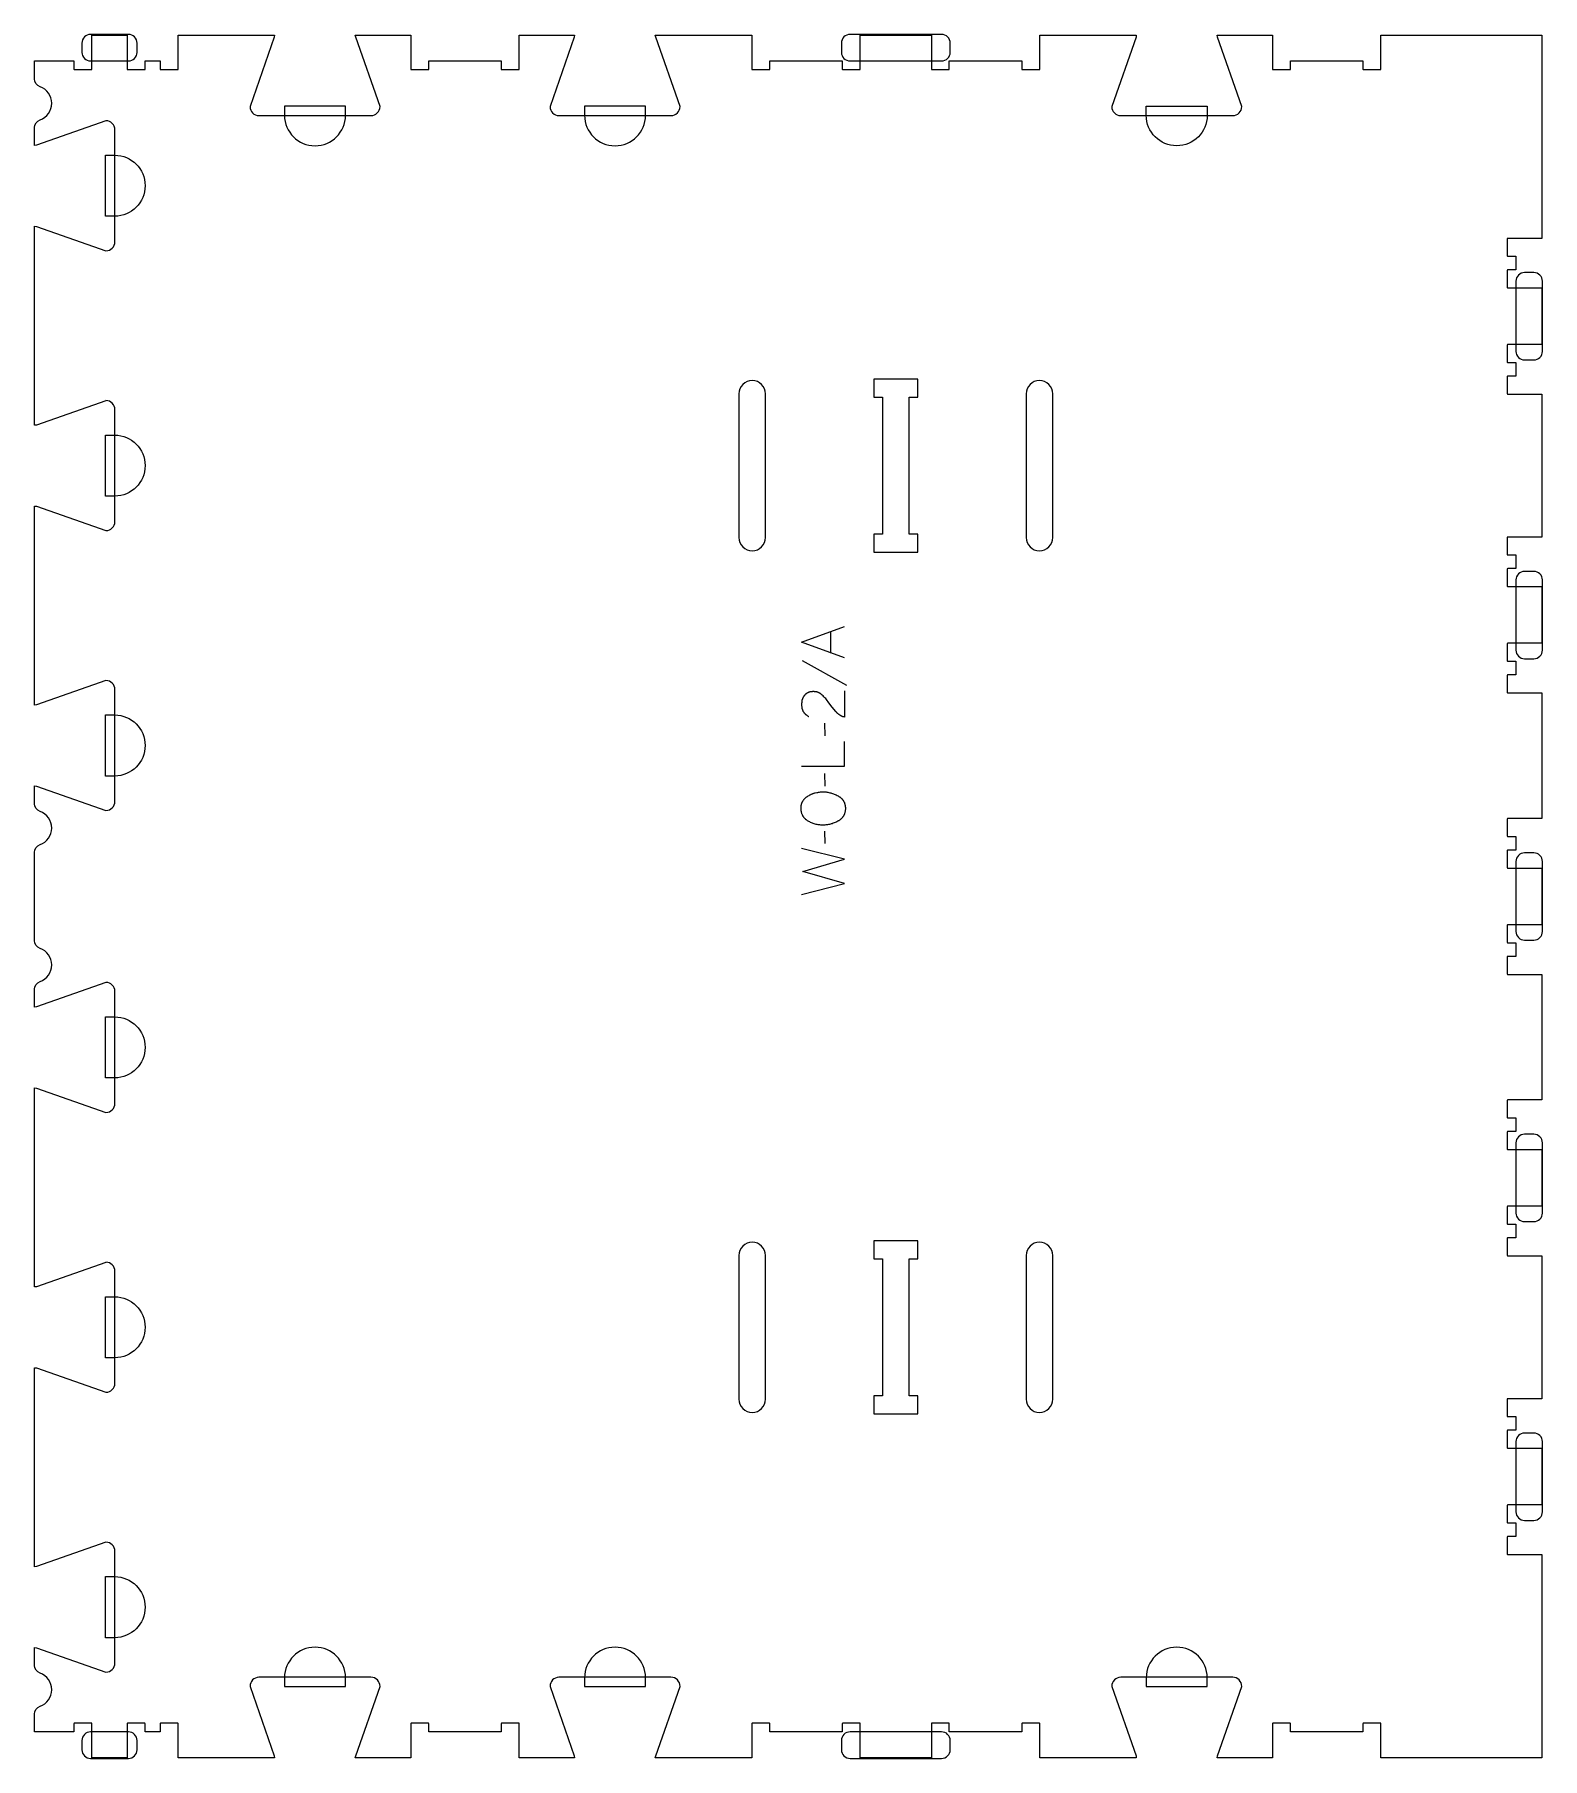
# Model space of a CAD drawing. Extents: x -534 to 516, y -600 to 600.
import ezdxf

# ---------------------------------------------------------------- set-up
doc = ezdxf.new("R2010")
doc.units = 0
for name, color, linetype in [('1_ANYTOOL_1MMDEEP_LABELS_S', 2, 'CONTINUOUS'), ('3_ANYTOOL_CUTTHROUGH_INSID', 4, 'CONTINUOUS'), ('4_ANYTOOL_CUTTHROUGH_OUTSI', 5, 'CONTINUOUS'), ('5_ANYTOOL_HALF_MILL_9MM_IN', 3, 'CONTINUOUS')]:
    doc.layers.add(name, color=color, linetype=linetype)

msp = doc.modelspace()

# ---------------------------------------------------------------- linework, layer by layer
at = {"layer": '1_ANYTOOL_1MMDEEP_LABELS_S'}
for p, q in [((20.4, 169.5), (20.4, 184.5)), ((0.5, 164.4), (31.2, 147.2)), ((16.1, 120.6), (16.2, 111.8)), ((16.1, 85.7), (16.2, 76.9)), ((16.1, 45.6), (16.2, 36.9))]:
    msp.add_line(p, q, dxfattribs=at)
for points in [[(30, 166.1), (0, 177), (30, 188)], [(30, 143.1), (29.9, 124.8), (29.5, 125), (29, 125.1), (28.8, 125.2), (28.6, 125.3), (28.4, 125.4), (28.1, 125.5), (27.9, 125.6), (27.7, 125.7), (27.5, 125.8), (27.3, 125.9), (27.1, 126), (26.9, 126.2), (26.7, 126.3), (26.5, 126.4), (26.3, 126.5), (26.2, 126.7), (26, 126.8), (25.8, 126.9), (25.6, 127.1), (25.4, 127.2), (25.3, 127.4), (25.1, 127.5), (24.9, 127.7), (24.7, 127.8), (24.6, 128), (24.4, 128.2), (24.3, 128.3), (24.1, 128.5), (23.9, 128.7), (23.8, 128.9), (21.4, 131.8), (19.1, 134.9), (18.5, 135.6), (17.9, 136.4), (17.4, 137.1), (16.8, 137.8), (16.2, 138.4), (15.6, 139.1), (15, 139.7), (14.4, 140.3), (14.2, 140.5), (14, 140.6), (13.9, 140.7), (13.7, 140.9), (13.6, 141), (13.4, 141.1), (13.2, 141.2), (13, 141.3), (12.9, 141.5), (12.7, 141.6), (12.5, 141.7), (12.3, 141.8), (12.1, 141.8), (12, 141.9), (11.8, 142), (11.6, 142.1), (11.4, 142.2), (11.2, 142.2), (11, 142.3), (10.8, 142.3), (10.6, 142.4), (10.4, 142.4), (10.2, 142.5), (10, 142.5), (9.8, 142.6), (9.6, 142.6), (9.3, 142.6), (9.1, 142.6), (8.9, 142.7), (8.7, 142.7), (8.5, 142.7), (8.2, 142.7), (8, 142.7), (7.7, 142.7), (7.5, 142.6), (7.3, 142.6), (7, 142.6), (6.8, 142.6), (6.6, 142.6), (6.3, 142.5), (6.1, 142.5), (5.9, 142.4), (5.7, 142.4), (5.5, 142.3), (5.3, 142.3), (5.1, 142.2), (4.9, 142.1), (4.7, 142), (4.5, 142), (4.3, 141.9), (4.1, 141.8), (3.9, 141.7), (3.8, 141.6), (3.6, 141.5), (3.4, 141.4), (3.3, 141.2), (3.1, 141.1), (3, 141), (2.8, 140.9), (2.7, 140.7), (2.5, 140.6), (2.4, 140.4), (2.2, 140.3), (2.1, 140.1), (2, 140), (1.8, 139.8), (1.7, 139.7), (1.6, 139.5), (1.5, 139.3), (1.4, 139.1), (1.3, 139), (1.2, 138.8), (1.1, 138.6), (1, 138.4), (0.9, 138.2), (0.8, 138.1), (0.7, 137.9), (0.7, 137.7), (0.6, 137.5), (0.5, 137.3), (0.5, 137.1), (0.4, 136.9), (0.3, 136.7), (0.3, 136.5), (0.2, 136.3), (0.2, 136), (0.2, 135.8), (0.1, 135.6), (0.1, 135.4), (0.1, 135.2), (0.1, 134.9), (0, 134.7), (0, 134.5), (0, 134.2), (0, 133.8), (0, 133.4), (0, 133), (0, 132.7), (0.1, 132.3), (0.1, 132), (0.2, 131.7), (0.2, 131.3), (0.3, 131), (0.4, 130.7), (0.4, 130.5), (0.5, 130.4), (0.5, 130.2), (0.6, 130.1), (0.7, 129.9), (0.7, 129.8), (0.8, 129.6), (0.8, 129.5), (0.9, 129.4), (1, 129.2), (1, 129.1), (1.1, 128.9), (1.2, 128.8), (1.3, 128.7), (1.4, 128.5), (1.4, 128.4), (1.5, 128.3), (1.6, 128.2), (1.7, 128), (1.8, 127.9), (1.9, 127.8), (2, 127.7), (2.1, 127.6), (2.2, 127.4), (2.3, 127.3), (2.4, 127.2), (2.5, 127.1), (2.6, 127), (2.8, 126.9), (2.9, 126.8), (3, 126.7), (3.1, 126.6), (3.4, 126.4), (3.6, 126.2), (3.9, 126), (4.2, 125.8), (4.5, 125.6), (4.8, 125.4), (5.1, 125.3)], [(0, 90.8), (30, 90.8), (30, 107.9)], [(0, 1.3), (30, 9), (0.9, 17.4), (30, 25.9), (0, 33.4)]]:
    msp.add_lwpolyline(points, dxfattribs=at)
msp.add_lwpolyline([(-0.3, 61.7), (-0.3, 62.1), (-0.3, 62.5), (-0.3, 62.8), (-0.3, 63), (-0.2, 63.2), (-0.2, 63.3), (-0.2, 63.5), (-0.2, 63.7), (-0.1, 63.8), (-0.1, 64), (-0.1, 64.2), (0, 64.3), (0, 64.5), (0.1, 64.6), (0.1, 64.8), (0.2, 65), (0.2, 65.1), (0.3, 65.3), (0.4, 65.4), (0.4, 65.6), (0.5, 65.7), (0.6, 65.9), (0.6, 66), (0.7, 66.1), (0.8, 66.3), (0.9, 66.4), (1, 66.5), (1.1, 66.7), (1.3, 67.1), (1.5, 67.3), (1.7, 67.6), (1.9, 67.8), (2.1, 68.1), (2.4, 68.3), (2.6, 68.5), (2.8, 68.7), (3.1, 68.9), (3.3, 69.1), (3.5, 69.3), (3.8, 69.5), (4.1, 69.7), (4.3, 69.9), (4.6, 70.1), (5.2, 70.4), (5.5, 70.6), (5.8, 70.7), (6.1, 70.9), (6.4, 71), (6.7, 71.2), (7, 71.3), (7.3, 71.4), (7.6, 71.5), (7.9, 71.7), (8.2, 71.8), (8.6, 71.9), (8.9, 72), (9.2, 72.1), (9.6, 72.1), (10.6, 72.4), (11.3, 72.5), (11.9, 72.6), (12.6, 72.7), (13.2, 72.8), (13.9, 72.8), (14.5, 72.8), (15.2, 72.9), (15.8, 72.8), (16.4, 72.8), (17.1, 72.8), (17.7, 72.7), (18.4, 72.6), (19, 72.5), (19.6, 72.3), (20.3, 72.2), (20.9, 72), (21.5, 71.8), (22.2, 71.5), (22.8, 71.3), (23.5, 71), (24.1, 70.7), (24.7, 70.4), (25.4, 70.1), (25.7, 69.9), (26, 69.7), (26.3, 69.5), (26.6, 69.3), (26.8, 69.1), (27.1, 68.9), (27.4, 68.7), (27.6, 68.5), (27.7, 68.4), (27.8, 68.3), (28, 68.2), (28.1, 68), (28.2, 67.9), (28.3, 67.8), (28.4, 67.7), (28.5, 67.6), (28.6, 67.4), (28.7, 67.3), (28.8, 67.2), (28.9, 67.1), (28.9, 66.9), (29, 66.8), (29.1, 66.7), (29.2, 66.5), (29.3, 66.4), (29.4, 66.2), (29.4, 66.1), (29.5, 66), (29.6, 65.8), (29.6, 65.7), (29.7, 65.5), (29.8, 65.4), (29.8, 65.2), (29.9, 65.1), (29.9, 64.9), (30, 64.8), (30.1, 64.5), (30.2, 64.1), (30.2, 63.8), (30.3, 63.5), (30.3, 63.2), (30.4, 62.8), (30.4, 62.5), (30.5, 62.1), (30.5, 61.7), (30.5, 61.4), (30.5, 61), (30.5, 60.6), (30.4, 60.2), (30.4, 59.9), (30.3, 59.5), (30.3, 59.2), (30.2, 58.8), (30.1, 58.5), (30.1, 58.2), (30, 57.8), (29.9, 57.7), (29.9, 57.5), (29.8, 57.4), (29.7, 57.2), (29.7, 57.1), (29.6, 56.9), (29.5, 56.8), (29.5, 56.6), (29.4, 56.5), (29.3, 56.3), (29.3, 56.2), (29.2, 56), (29.1, 55.9), (29, 55.8), (28.9, 55.6), (28.8, 55.5), (28.7, 55.4), (28.6, 55.2), (28.5, 55.1), (28.4, 55), (28.3, 54.9), (28.2, 54.7), (28.1, 54.6), (28, 54.5), (27.9, 54.4), (27.8, 54.2), (27.7, 54.1), (27.6, 54), (27.4, 53.9), (27.3, 53.8), (27, 53.6), (26.8, 53.4), (26.5, 53.2), (26.2, 53), (25.9, 52.8), (25.6, 52.6), (25.3, 52.4), (24.6, 52.1), (24, 51.8), (23.3, 51.5), (22.7, 51.2), (22, 51), (21.4, 50.7), (20.7, 50.5), (20.1, 50.4), (19.4, 50.2), (18.8, 50.1), (18.1, 49.9), (17.5, 49.8), (16.8, 49.8), (16.2, 49.7), (15.5, 49.7), (14.9, 49.7), (14.2, 49.7), (13.5, 49.7), (12.8, 49.8), (12.1, 49.9), (11.5, 50), (10.8, 50.1), (10.1, 50.2), (9.5, 50.4), (8.8, 50.6), (8.2, 50.8), (7.6, 51), (6.9, 51.3), (6.3, 51.6), (5.7, 51.9), (5.1, 52.2), (4.5, 52.5), (4.2, 52.7), (3.9, 52.9), (3.6, 53.1), (3.4, 53.3), (3.1, 53.5), (2.9, 53.8), (2.6, 54), (2.4, 54.2), (2.3, 54.3), (2.2, 54.4), (2.1, 54.6), (1.9, 54.7), (1.8, 54.8), (1.7, 54.9), (1.6, 55.1), (1.5, 55.2), (1.5, 55.3), (1.4, 55.5), (1.3, 55.6), (1.2, 55.7), (1.1, 55.9), (1, 56), (0.9, 56.2), (0.9, 56.3), (0.8, 56.4), (0.7, 56.6), (0.6, 56.9), (0.5, 57.2), (0.3, 57.5), (0.2, 57.8), (0.1, 58.1), (0, 58.5), (0, 58.8), (-0.1, 59.1), (-0.2, 59.5), (-0.2, 59.8), (-0.3, 60.2), (-0.3, 60.6), (-0.3, 60.9), (-0.3, 61.3)], close=True, dxfattribs=at)
at = {"layer": '3_ANYTOOL_CUTTHROUGH_INSID'}
for points in [[(80.9, 239.8), (80.9, 252.3), (74.9, 252.3), (74.9, 347.8), (80.9, 347.8), (80.9, 360.3), (50.4, 360.3), (50.4, 347.8), (56.4, 347.8), (56.4, 252.3), (50.4, 252.3), (50.4, 239.8)], [(80.9, -239.7), (50.4, -239.7), (50.4, -252.2), (56.4, -252.2), (56.4, -347.7), (50.4, -347.7), (50.4, -360.2), (80.9, -360.2), (80.9, -347.7), (74.9, -347.7), (74.9, -252.2), (80.9, -252.2)]]:
    msp.add_lwpolyline(points, close=True, dxfattribs=at)
for points in [[(-25.1, 350, 1), (-43.6, 350), (-43.6, 250, 1), (-25.1, 250)], [(156.4, 250, 1), (174.9, 250), (174.9, 350, 1), (156.4, 350)], [(-25.1, -250, 1), (-43.6, -250), (-43.6, -350, 1), (-25.1, -350)], [(156.4, -350, 1), (174.9, -350), (174.9, -250, 1), (156.4, -250)]]:
    msp.add_lwpolyline(points, format="xyb", close=True, dxfattribs=at)
at = {"layer": '4_ANYTOOL_CUTTHROUGH_OUTSI'}
msp.add_lwpolyline([(-478.1, -144.1), (-478.1, -66.1, 0.414214), (-484.3, -59.8), (-484.4, -59.9), (-532.7, -76.8), (-534.1, -77), (-534.1, -64.6, -0.317837), (-530.2, -59.2, 0.707107), (-530.2, -36.1, -0.317837), (-534.1, -30.7), (-534.1, 30.7, -0.317837), (-530.2, 36.1, 0.707107), (-530.2, 59.2, -0.317837), (-534.1, 64.6), (-534.1, 77), (-532.7, 76.8), (-484.4, 59.9), (-484.3, 59.9, 0.414214), (-478.1, 66.1), (-478.1, 144.1, 0.414214), (-484.3, 150.4), (-484.4, 150.3), (-532.7, 133.4), (-534.1, 133.2), (-534.1, 271.9), (-532.7, 271.7), (-484.4, 254.8), (-484.3, 254.8, 0.414214), (-478.1, 261), (-478.1, 339, 0.414214), (-484.3, 345.3), (-484.4, 345.2), (-532.7, 328.3), (-534.1, 328.1), (-534.1, 466.8), (-532.7, 466.6), (-484.4, 449.7), (-484.3, 449.7, 0.414214), (-478.1, 455.9), (-478.1, 533.9, 0.414214), (-484.3, 540.2), (-484.4, 540.1), (-532.7, 523.2), (-534.1, 523), (-534.1, 535.4, -0.317837), (-530.2, 540.8, 0.707107), (-530.2, 563.9, -0.317837), (-534.1, 569.3), (-534.1, 581.8), (-506.6, 581.8), (-506.6, 576, 0.414214), (-506.3, 575.8), (-494.3, 575.8, 0.414214), (-494.1, 576), (-494.1, 599.8), (-469.6, 599.8), (-469.6, 576, 0.414214), (-469.3, 575.8), (-457.3, 575.8, 0.414214), (-457.1, 576), (-457.1, 581.8), (-446.6, 581.8), (-446.6, 576, 0.414214), (-446.3, 575.8), (-434.3, 575.8, 0.414214), (-434.1, 576), (-434.1, 599.8), (-366.9, 599.8), (-367.1, 598.4), (-384, 550.1), (-384, 550, 0.414214), (-377.8, 543.8), (-299.8, 543.8, 0.414214), (-293.5, 550), (-293.5, 550.1), (-310.4, 598.4), (-310.7, 599.8), (-272.1, 599.8), (-272.1, 576, 0.414214), (-271.8, 575.8), (-259.8, 575.8, 0.414214), (-259.6, 576), (-259.6, 581.8), (-209.1, 581.8), (-209.1, 576, 0.414214), (-208.8, 575.8), (-196.8, 575.8, 0.414214), (-196.6, 576), (-196.6, 599.8), (-158, 599.8), (-158.2, 598.4), (-175.1, 550.1), (-175.1, 550, 0.414214), (-168.9, 543.8), (-90.9, 543.8, 0.414214), (-84.6, 550), (-84.6, 550.1), (-101.5, 598.4), (-101.8, 599.8), (-34.6, 599.8), (-34.6, 576, 0.414214), (-34.3, 575.8), (-22.3, 575.8, 0.414214), (-22.1, 576), (-22.1, 581.8), (28.4, 581.8), (28.4, 576, 0.414214), (28.7, 575.8), (40.7, 575.8, 0.414214), (40.9, 576), (40.9, 599.8), (90.4, 599.8), (90.4, 576, 0.414214), (90.7, 575.8), (102.7, 575.8, 0.414214), (102.9, 576), (102.9, 581.8), (153.4, 581.8), (153.4, 576, 0.414214), (153.7, 575.8), (165.7, 575.8, 0.414214), (165.9, 576), (165.9, 599.8), (233.1, 599.8), (232.9, 598.4), (216, 550.1), (216, 550, 0.414214), (222.2, 543.8), (300.2, 543.8, 0.414214), (306.5, 550), (306.5, 550.1), (289.6, 598.4), (289.3, 599.8), (327.9, 599.8), (327.9, 576, 0.414214), (328.2, 575.8), (340.2, 575.8, 0.414214), (340.4, 576), (340.4, 581.8), (390.9, 581.8), (390.9, 576, 0.414214), (391.2, 575.8), (403.2, 575.8, 0.414214), (403.4, 576), (403.4, 599.8), (515.4, 599.8), (515.4, 458.3), (491.7, 458.3, 0.414214), (491.4, 458), (491.4, 446, 0.414214), (491.7, 445.8), (497.4, 445.8), (497.4, 436.3), (491.7, 436.3, 0.414214), (491.4, 436), (491.4, 424, 0.414214), (491.7, 423.8), (515.4, 423.8), (515.4, 384.3), (491.7, 384.3, 0.414214), (491.4, 384), (491.4, 372, 0.414214), (491.7, 371.8), (497.4, 371.8), (497.4, 362.3), (491.7, 362.3, 0.414214), (491.4, 362), (491.4, 350, 0.414214), (491.7, 349.8), (515.4, 349.8), (515.4, 250.3), (491.7, 250.3, 0.414214), (491.4, 250), (491.4, 238, 0.414214), (491.7, 237.8), (497.4, 237.8), (497.4, 228.3), (491.7, 228.3, 0.414214), (491.4, 228), (491.4, 216, 0.414214), (491.7, 215.8), (515.4, 215.8), (515.4, 176.3), (491.7, 176.3, 0.414214), (491.4, 176), (491.4, 164, 0.414214), (491.7, 163.8), (497.4, 163.8), (497.4, 154.3), (491.7, 154.3, 0.414214), (491.4, 154), (491.4, 142, 0.414214), (491.7, 141.8), (515.4, 141.8), (515.4, 54.2), (491.7, 54.2, 0.414214), (491.4, 54), (491.4, 42, 0.414214), (491.7, 41.8), (497.4, 41.8), (497.4, 32.3), (491.7, 32.3, 0.414214), (491.4, 32), (491.4, 20, 0.414214), (491.7, 19.8), (515.4, 19.8), (515.4, -19.7), (491.7, -19.7, 0.414214), (491.4, -20), (491.4, -32, 0.414214), (491.7, -32.2), (497.4, -32.2), (497.4, -41.7), (491.7, -41.7, 0.414214), (491.4, -42), (491.4, -54, 0.414214), (491.7, -54.2), (515.4, -54.2), (515.4, -141.7), (491.7, -141.7, 0.414214), (491.4, -142), (491.4, -154, 0.414214), (491.7, -154.2), (497.4, -154.2), (497.4, -163.7), (491.7, -163.7, 0.414214), (491.4, -164), (491.4, -176, 0.414214), (491.7, -176.2), (515.4, -176.2), (515.4, -215.7), (491.7, -215.7, 0.414214), (491.4, -216), (491.4, -228, 0.414214), (491.7, -228.2), (497.4, -228.2), (497.4, -237.7), (491.7, -237.7, 0.414214), (491.4, -238), (491.4, -250, 0.414214), (491.7, -250.2), (515.4, -250.2), (515.4, -349.7), (491.7, -349.7, 0.414214), (491.4, -350), (491.4, -362, 0.414214), (491.7, -362.2), (497.4, -362.2), (497.4, -371.7), (491.7, -371.7, 0.414214), (491.4, -372), (491.4, -384, 0.414214), (491.7, -384.2), (515.4, -384.2), (515.4, -423.7), (491.7, -423.7, 0.414214), (491.4, -424), (491.4, -436, 0.414214), (491.7, -436.2), (497.4, -436.2), (497.4, -445.7), (491.7, -445.7, 0.414214), (491.4, -446), (491.4, -458, 0.414214), (491.7, -458.2), (515.4, -458.2), (515.4, -599.7), (403.4, -599.7), (403.4, -576, 0.414214), (403.2, -575.7), (391.2, -575.7, 0.414214), (390.9, -576), (390.9, -581.7), (340.4, -581.7), (340.4, -576, 0.414214), (340.2, -575.7), (328.2, -575.7, 0.414214), (327.9, -576), (327.9, -599.7), (289.3, -599.7), (289.6, -598.4), (306.5, -550.1), (306.5, -550, 0.414214), (300.2, -543.7), (222.2, -543.7, 0.414214), (216, -550), (216, -550.1), (232.9, -598.4), (233.1, -599.7), (165.9, -599.7), (165.9, -576, 0.414214), (165.7, -575.7), (153.7, -575.7, 0.414214), (153.4, -576), (153.4, -581.7), (102.9, -581.7), (102.9, -576, 0.414214), (102.7, -575.7), (90.7, -575.7, 0.414214), (90.4, -576), (90.4, -599.7), (40.9, -599.7), (40.9, -576, 0.414214), (40.7, -575.7), (28.7, -575.7, 0.414214), (28.4, -576), (28.4, -581.7), (-22.1, -581.7), (-22.1, -576, 0.414214), (-22.3, -575.7), (-34.3, -575.7, 0.414214), (-34.6, -576), (-34.6, -599.7), (-101.8, -599.7), (-101.5, -598.4), (-84.6, -550.1), (-84.6, -550, 0.414214), (-90.9, -543.7), (-168.9, -543.7, 0.414214), (-175.1, -550), (-175.1, -550.1), (-158.2, -598.4), (-158, -599.7), (-196.6, -599.7), (-196.6, -576, 0.414214), (-196.8, -575.7), (-208.8, -575.7, 0.414214), (-209.1, -576), (-209.1, -581.7), (-259.6, -581.7), (-259.6, -576, 0.414214), (-259.8, -575.7), (-271.8, -575.7, 0.414214), (-272.1, -576), (-272.1, -599.7), (-310.7, -599.7), (-310.4, -598.4), (-293.5, -550.1), (-293.5, -550, 0.414214), (-299.8, -543.7), (-377.8, -543.7, 0.414214), (-384, -550), (-384, -550.1), (-367.1, -598.4), (-366.9, -599.7), (-434.1, -599.7), (-434.1, -576, 0.414214), (-434.3, -575.7), (-446.3, -575.7, 0.414214), (-446.6, -576), (-446.6, -581.7), (-457.1, -581.7), (-457.1, -576, 0.414214), (-457.3, -575.7), (-469.3, -575.7, 0.414214), (-469.6, -576), (-469.6, -599.7), (-494.1, -599.7), (-494.1, -576, 0.414214), (-494.3, -575.7), (-506.3, -575.7, 0.414214), (-506.6, -576), (-506.6, -581.7), (-534.1, -581.7), (-534.1, -569.3, -0.317837), (-530.2, -563.9, 0.707107), (-530.2, -540.8, -0.317837), (-534.1, -535.4), (-534.1, -523), (-532.7, -523.2), (-484.4, -540.1), (-484.3, -540.1, 0.414214), (-478.1, -533.9), (-478.1, -455.9, 0.414214), (-484.3, -449.6), (-484.4, -449.7), (-532.7, -466.6), (-534.1, -466.8), (-534.1, -328.1), (-532.7, -328.3), (-484.4, -345.2), (-484.3, -345.2, 0.414214), (-478.1, -339), (-478.1, -261, 0.414214), (-484.3, -254.7), (-484.4, -254.8), (-532.7, -271.7), (-534.1, -271.9), (-534.1, -133.2), (-532.7, -133.4), (-484.4, -150.3), (-484.3, -150.3, 0.414214)], format="xyb", close=True, dxfattribs=at)
at = {"layer": '5_ANYTOOL_HALF_MILL_9MM_IN'}
for points in [[(-495, 600.3, 0.414214), (-501, 594.3), (-501, 587.8, 0.414214), (-495, 581.8), (-468.7, 581.8, 0.414214), (-462.7, 587.8), (-462.7, 594.3, 0.414214), (-468.7, 600.3)], [(33.8, 600.3, 0.414214), (27.8, 594.3), (27.8, 587.8, 0.414214), (33.8, 581.8), (97.5, 581.8, 0.414214), (103.5, 587.8), (103.5, 594.3, 0.414214), (97.5, 600.3)], [(-360, 544, 1), (-317.5, 544), (-317.5, 550.3), (-360, 550.3)], [(-151.1, 544, 1), (-108.6, 544), (-108.6, 550.3), (-151.1, 550.3)], [(282.5, 544, -1), (240, 544), (240, 550.3), (282.5, 550.3)], [(-478.3, 516.2, -1), (-478.3, 473.7), (-484.6, 473.7), (-484.6, 516.2)], [(503.4, 434.4, 0.414214), (497.4, 428.4), (497.4, 379.6, 0.414214), (503.4, 373.6), (509.9, 373.6, 0.414214), (515.9, 379.6), (515.9, 428.4, 0.414214), (509.9, 434.4)], [(-478.3, 321.3, -1), (-478.3, 278.8), (-484.6, 278.8), (-484.6, 321.3)], [(503.4, 226.4, 0.414214), (497.4, 220.4), (497.4, 171.6, 0.414214), (503.4, 165.6), (509.9, 165.6, 0.414214), (515.9, 171.6), (515.9, 220.4, 0.414214), (509.9, 226.4)], [(-478.3, 126.4, -1), (-478.3, 83.9), (-484.6, 83.9), (-484.6, 126.4)], [(503.4, 30.4, 0.414214), (497.4, 24.4), (497.4, -24.4, 0.414214), (503.4, -30.4), (509.9, -30.4, 0.414214), (515.9, -24.4), (515.9, 24.4, 0.414214), (509.9, 30.4)], [(-478.3, -83.8, -1), (-478.3, -126.3), (-484.6, -126.3), (-484.6, -83.8)], [(503.4, -165.6, 0.414214), (497.4, -171.6), (497.4, -220.4, 0.414214), (503.4, -226.4), (509.9, -226.4, 0.414214), (515.9, -220.4), (515.9, -171.6, 0.414214), (509.9, -165.6)], [(-478.3, -278.7, -1), (-478.3, -321.2), (-484.6, -321.2), (-484.6, -278.7)], [(503.4, -373.6, 0.414214), (497.4, -379.6), (497.4, -428.4, 0.414214), (503.4, -434.4), (509.9, -434.4, 0.414214), (515.9, -428.4), (515.9, -379.6, 0.414214), (509.9, -373.6)], [(-478.3, -473.6, -1), (-478.3, -516.1), (-484.6, -516.1), (-484.6, -473.6)], [(-317.5, -544, 1), (-360, -544), (-360, -550.2), (-317.5, -550.2)], [(-108.6, -544, 1), (-151.1, -544), (-151.1, -550.2), (-108.6, -550.2)], [(282.5, -544, 1), (240, -544), (240, -550.2), (282.5, -550.2)], [(-495, -581.7, 0.414214), (-501, -587.7), (-501, -594.2, 0.414214), (-495, -600.2), (-468.7, -600.2, 0.414214), (-462.7, -594.2), (-462.7, -587.7, 0.414214), (-468.7, -581.7)], [(33.8, -581.7, 0.414214), (27.8, -587.7), (27.8, -594.2, 0.414214), (33.8, -600.2), (97.5, -600.2, 0.414214), (103.5, -594.2), (103.5, -587.7, 0.414214), (97.5, -581.7)]]:
    msp.add_lwpolyline(points, format="xyb", close=True, dxfattribs=at)

doc.saveas('drawing.dxf')
